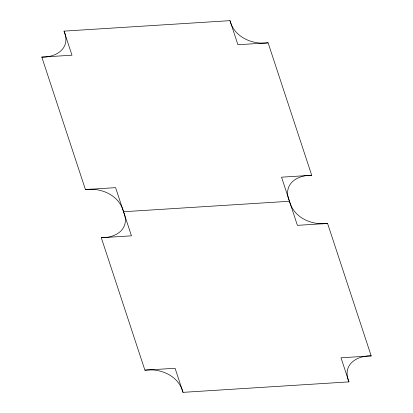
<?xml version="1.0" encoding="UTF-8"?>
<svg xmlns="http://www.w3.org/2000/svg" width="413" height="413" viewBox="0 0 413 413"><rect width="100%" height="100%" fill="white"/><g stroke="black" fill="none" stroke-linecap="round" stroke-linejoin="round"><path stroke-width="0.62" d="M41.806 57.102C57.133 57.386 71.088 47.722 64.051 31.12L229.989 20.65C234.243 37.134 252.281 44.903 268.094 42.828L311.712 175.282C296.389 174.998 282.43 184.663 289.472 201.265C293.726 217.749 311.763 225.519 327.571 223.443L371.194 355.898C355.867 355.614 341.912 365.278 348.949 381.88L183.011 392.35C178.757 375.866 160.719 368.097 144.906 370.172L101.288 237.718C116.611 238.002 130.57 228.337 123.528 211.735C119.274 195.251 101.237 187.481 85.429 189.557L41.806 57.102L71.981 55.203L64.051 31.12M268.094 42.828L237.919 44.733L229.989 20.65M85.429 189.557L115.599 187.652L131.458 235.818L101.288 237.718M311.712 175.282L281.542 177.182L297.401 225.348L327.571 223.443M123.528 211.735L289.472 201.265M144.906 370.172L175.081 368.267L183.011 392.35M371.194 355.898L341.019 357.797L348.949 381.88"/></g></svg>
